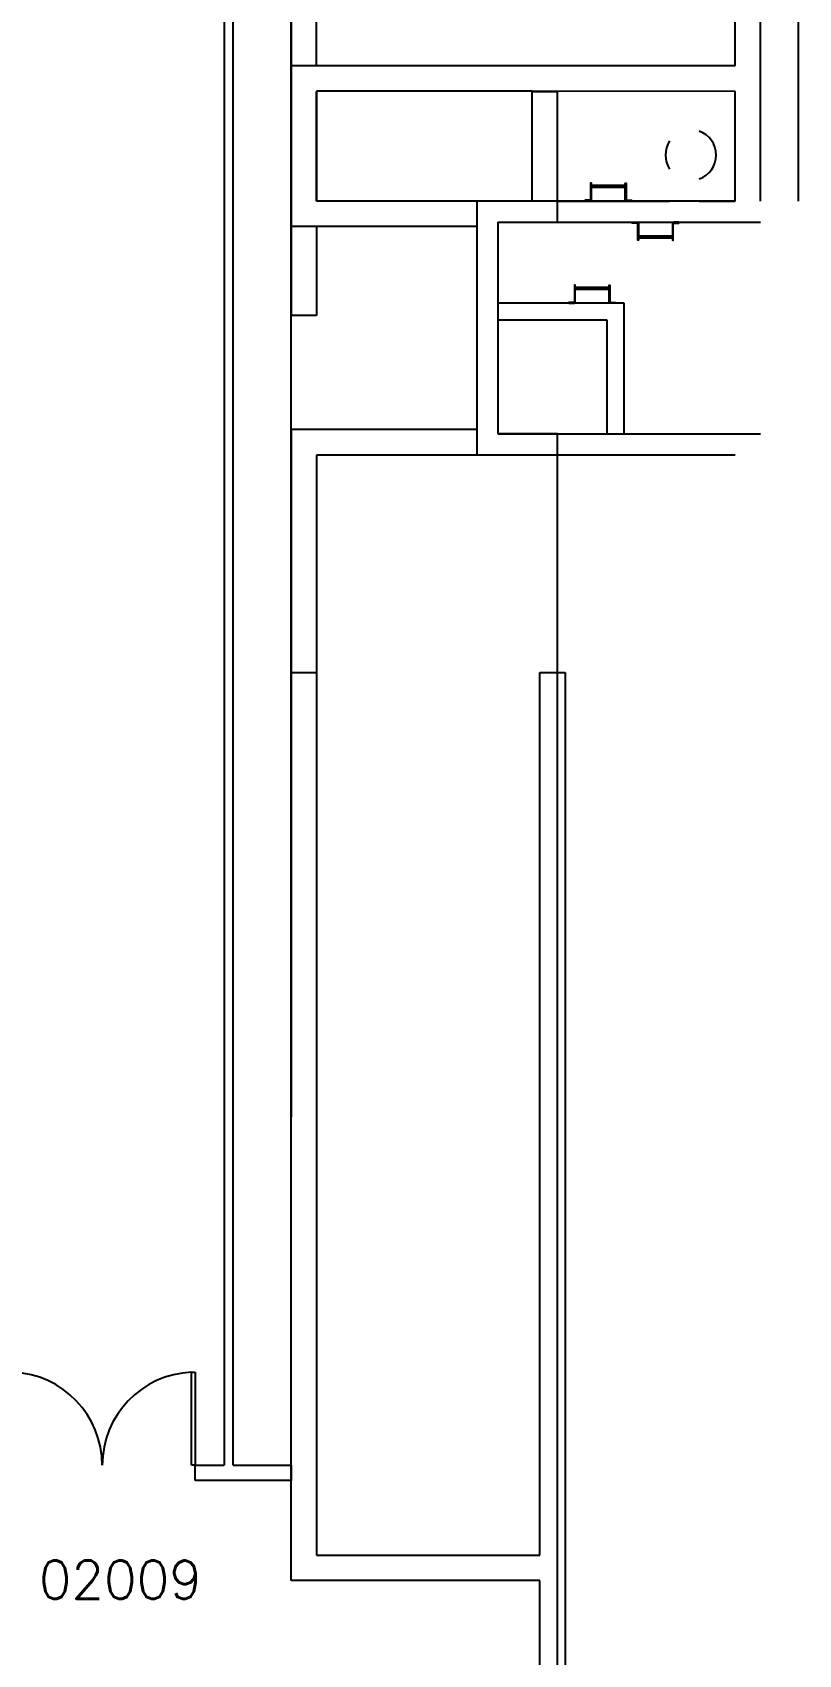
# Model space of a CAD drawing. Extents: x -2225 to 2382, y 4758 to 10467.
# Drawn here: x 1429 to 1792, y 6839 to 7606 of the extents above; entities that cross this region are included whole.
import ezdxf

# ---------------------------------------------------------------- set-up
doc = ezdxf.new("R2010")
doc.units = 0
doc.header["$LTSCALE"] = 48
doc.header["$MEASUREMENT"] = 0
doc.layers.get('0').update_dxf_attribs({"linetype": 'CONTINUOUS'})
for name, color, linetype in [('ARDOOR', 7, 'CONTINUOUS'), ('ARROOMNO', 4, 'CONTINUOUS'), ('ARWALL', 7, 'CONTINUOUS'), ('COL', 14, 'CONTINUOUS'), ('EQUIP', 30, 'CONTINUOUS'), ('EXWALL', 8, 'CONTINUOUS')]:
    doc.layers.add(name, color=color, linetype=linetype)
doc.styles.add('ROMANS', font='romans.shx', dxfattribs={"height": 18})

# ---------------------------------------------------------------- blocks, each defined once
blk = doc.blocks.new('7-04-DRS')
at = {"color": 0}
for p, q in [((0, 44), (0, 0)), ((1.75, 44), (0, 44)), ((1.75, 0), (1.75, 44)), ((86.25, 0), (86.25, 44)), ((86.25, 44), (88, 44)), ((88, 44), (88, 0)), ((0, 0), (1.75, 0)), ((88, 0), (86.25, 0))]:
    blk.add_line(p, q, dxfattribs=at)
for centre, start, end in [((-0.06, -0.03), 0.03267, 87.6426), ((88.06, -0.03), 92.3574, 179.96733)]:
    blk.add_arc(centre, 44.06, start, end, dxfattribs=at)

msp = doc.modelspace()

# ---------------------------------------------------------------- linework, layer by layer
at = {"layer": 'ARWALL'}
for p, q in [((1506.38, 6921.67), (1506.38, 6928.92)), ((1506.38, 6928.92), (1519.99, 6928.92)), ((1551.74, 6921.67), (1506.38, 6921.67)), ((1524.24, 6928.92), (1551.74, 6928.92)), ((1551.74, 6928.92), (1551.74, 6921.67))]:
    msp.add_line(p, q, dxfattribs=at)
at = {"layer": 'COL', "flags": 128}
for points in [[(1690.75, 7526.32), (1693, 7526.32, 0.414214), (1693.75, 7527.07), (1693.75, 7534.82), (1693.37, 7534.82), (1693.37, 7527.07, -0.414214), (1693, 7526.69), (1690.75, 7526.69), (1690.75, 7526.32)], [(1712.75, 7526.32), (1710.5, 7526.32, -0.414214), (1709.75, 7527.07), (1709.75, 7534.82), (1710.12, 7534.82), (1710.12, 7527.07, 0.414214), (1710.5, 7526.69), (1712.75, 7526.69), (1712.75, 7526.32)], [(1683.14, 7478.07), (1685.39, 7478.07, 0.414214), (1686.14, 7478.82), (1686.14, 7486.57), (1685.76, 7486.57), (1685.76, 7478.82, -0.414214), (1685.39, 7478.44), (1683.14, 7478.44), (1683.14, 7478.07)], [(1705.14, 7478.07), (1702.89, 7478.07, -0.414214), (1702.14, 7478.82), (1702.14, 7486.57), (1702.51, 7486.57), (1702.51, 7478.82, 0.414214), (1702.89, 7478.44), (1705.14, 7478.44), (1705.14, 7478.07)]]:
    msp.add_lwpolyline(points, format="xyb", close=True, dxfattribs=at)
for points in [[(1693.75, 7532.94), (1709.75, 7532.94), (1709.75, 7533.69), (1693.75, 7533.69), (1693.75, 7532.94)], [(1686.14, 7484.69), (1702.14, 7484.69), (1702.14, 7485.44), (1686.14, 7485.44), (1686.14, 7484.69)]]:
    msp.add_lwpolyline(points, close=True, dxfattribs=at)
at = {"layer": 'EQUIP', "flags": 128}
for points in [[(1713.1, 7516.32), (1715.35, 7516.32, -0.414214), (1716.1, 7515.57), (1716.1, 7507.82), (1715.73, 7507.82), (1715.73, 7515.57, 0.414214), (1715.35, 7515.94), (1713.1, 7515.94), (1713.1, 7516.32)], [(1735.1, 7516.32), (1732.85, 7516.32, 0.414214), (1732.1, 7515.57), (1732.1, 7507.82), (1732.48, 7507.82), (1732.48, 7515.57, -0.414214), (1732.85, 7515.94), (1735.1, 7515.94), (1735.1, 7516.32)]]:
    msp.add_lwpolyline(points, format="xyb", close=True, dxfattribs=at)
msp.add_lwpolyline([(1732.1, 7509.69), (1716.1, 7509.69), (1716.1, 7508.94), (1732.1, 7508.94), (1732.1, 7509.69)], close=True, dxfattribs=at)
at = {"layer": 'EXWALL'}
for p, q in [((1519.99, 8717.91), (1519.99, 6928.92)), ((1524.24, 6928.92), (1524.24, 8716.15)), ((1551.75, 6908.81), (1551.75, 8704.74)), ((1773.75, 7526.32), (1773.75, 8258.81)), ((1761.75, 7590.18), (1761.75, 8230.77)), ((1791.75, 7526.32), (1791.75, 7682.24)), ((1551.75, 7674.37), (1551.75, 7590.18)), ((1563.75, 7590.18), (1563.75, 7674.37)), ((1761.75, 7590.18), (1551.75, 7590.18)), ((1551.75, 7590.12), (1551.75, 7472.32)), ((1551.75, 7514.32), (1551.75, 7590.12)), ((1665.75, 7590.18), (1563.75, 7590.18)), ((1665.75, 7578.18), (1563.75, 7578.18)), ((1761.75, 7578.1), (1563.75, 7578.18)), ((1563.75, 7578.12), (1563.75, 7526.32)), ((1563.75, 7526.32), (1563.75, 7578.12)), ((1665.75, 7526.32), (1665.75, 7578.12)), ((1665.75, 7578.12), (1677.75, 7578.12)), ((1677.75, 7516.32), (1677.75, 7578.12)), ((1761.75, 7526.33), (1761.75, 7578.18)), ((1639.53, 7526.32), (1563.75, 7526.32)), ((1665.75, 7526.32), (1639.53, 7526.32)), ((1639.53, 7526.32), (1639.53, 7406.32)), ((1665.75, 7526.32), (1639.53, 7526.32)), ((1761.75, 7526.32), (1639.53, 7526.32)), ((1677.75, 7526.32), (1730.75, 7526.32)), ((1744.75, 7526.32), (1761.75, 7526.32)), ((1639.53, 7514.32), (1551.75, 7514.32)), ((1563.75, 7514.32), (1563.75, 7472.32)), ((1649.53, 7516.32), (1649.53, 7416.32)), ((1649.53, 7516.32), (1677.75, 7516.32)), ((1649.53, 7516.32), (1773.75, 7516.32)), ((1709.27, 7478.07), (1649.53, 7478.07)), ((1709.27, 7416.32), (1709.27, 7478.07)), ((1563.75, 7472.32), (1551.75, 7472.32)), ((1701.27, 7470.07), (1649.53, 7470.07)), ((1701.27, 7416.32), (1701.27, 7470.07)), ((1551.75, 7418.32), (1551.75, 7093.51)), ((1551.75, 6908.81), (1551.75, 7418.32)), ((1639.53, 7418.32), (1551.75, 7418.32)), ((1649.53, 7416.32), (1677.75, 7416.32)), ((1677.75, 7416.32), (1649.53, 7416.32)), ((1649.53, 7416.32), (1773.74, 7416.32)), ((1649.53, 7416.32), (1701.27, 7416.32)), ((1677.75, 6347.24), (1677.75, 7416.33)), ((1677.75, 7416.32), (1730.75, 7416.32)), ((1563.75, 7406.32), (1563.75, 7098.48)), ((1639.53, 7406.32), (1563.75, 7406.32)), ((1665.75, 7406.32), (1639.53, 7406.32)), ((1761.75, 7406.32), (1639.53, 7406.32)), ((1551.74, 6874.45), (1551.74, 7303.55)), ((1551.74, 7303.55), (1563.74, 7303.55)), ((1563.74, 7303.55), (1563.74, 6886.45)), ((1669.33, 7303.55), (1681.33, 7303.55)), ((1669.33, 6886.45), (1669.33, 7303.55)), ((1681.33, 7303.55), (1681.33, 6630.17)), ((1563.74, 6886.45), (1669.33, 6886.45)), ((1669.33, 6874.45), (1551.74, 6874.45)), ((1669.33, 6630.17), (1669.33, 6874.45))]:
    msp.add_line(p, q, dxfattribs=at)
for start, end in [(289.47122, 70.52878), (146.4427, 213.5573)]:
    msp.add_arc((1740.75, 7548.08), 12, start, end, dxfattribs=at)

# ---------------------------------------------------------------- block references
at = {"layer": 'ARDOOR'}
msp.add_blockref('7-04-DRS', (1418.38, 6928.92), dxfattribs=at)

# ---------------------------------------------------------------- texts
at = {"layer": 'ARROOMNO', "style": 'ROMANS'}
msp.add_text('02009', height=18, dxfattribs=at).set_placement((1432.38, 6865.87))

doc.saveas('drawing.dxf')
